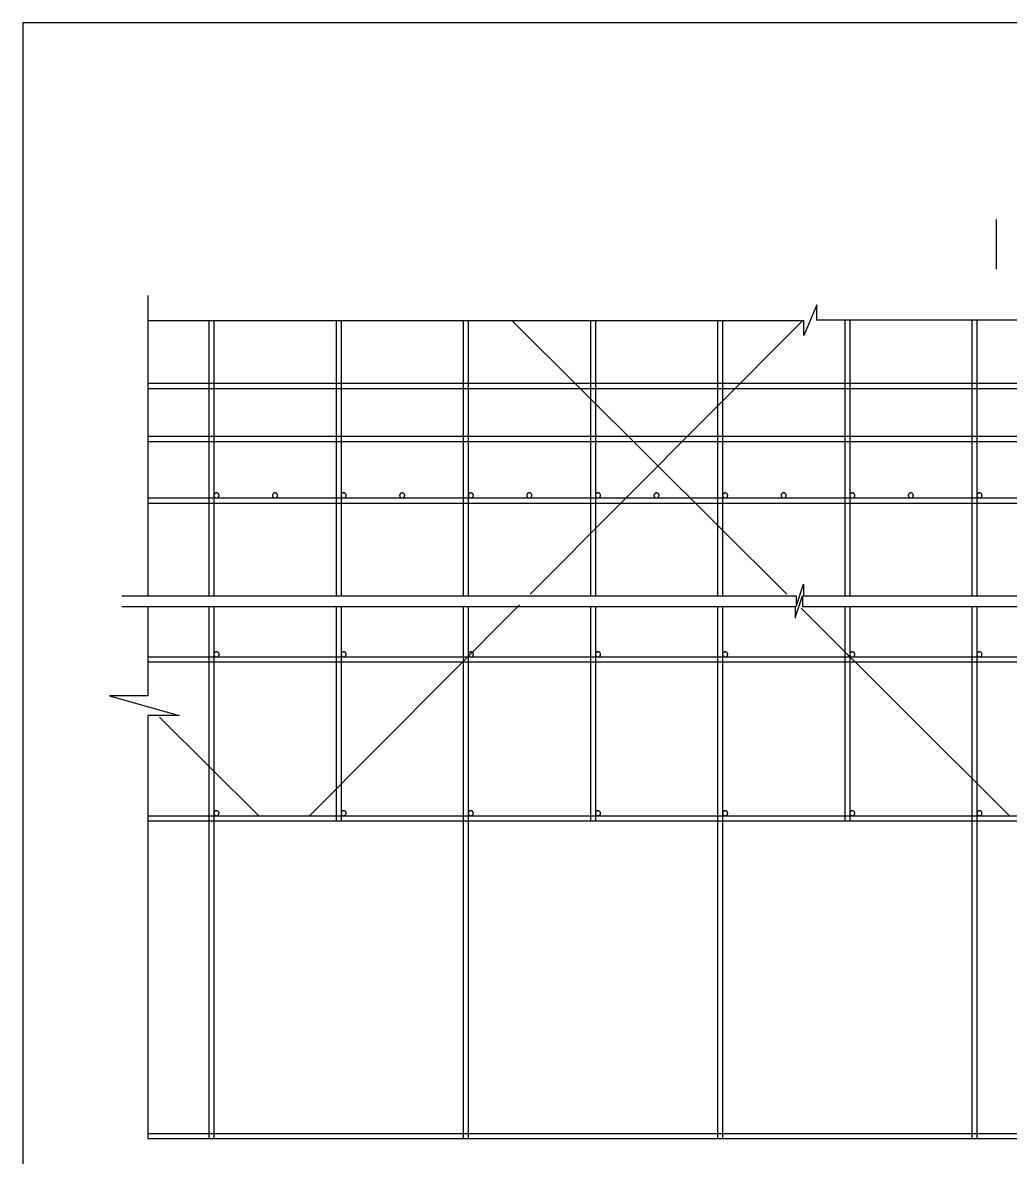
# Model space of a CAD drawing. Header units: metres. Extents: x 0 to 420, y 0 to 297.
# Drawn here: x 0 to 156.9, y 116.6 to 297 of the extents above; entities that cross this region are included whole.
import ezdxf

# ---------------------------------------------------------------- set-up
doc = ezdxf.new("R2010")
doc.units = ezdxf.units.M
doc.layers.add(' ', color=7, linetype='Continuous')

msp = doc.modelspace()

# ---------------------------------------------------------------- linework, layer by layer
at = {"layer": ' '}
for p, q in [((154.65, 265.67), (154.65, 257.79)), ((19.88, 253.61), (19.88, 205.87)), ((126.18, 252.14), (124.1, 247.25)), ((126.18, 249.64), (126.18, 252.14)), ((19.88, 249.64), (124.1, 249.64)), ((29.58, 249.64), (29.58, 205.87)), ((30.39, 249.64), (30.39, 205.87)), ((49.78, 249.64), (49.78, 205.87)), ((50.59, 249.64), (50.59, 205.87)), ((69.98, 249.64), (69.98, 205.87)), ((70.79, 249.64), (70.79, 205.87)), ((77.72, 249.64), (121.4, 206.16)), ((123.81, 249.53), (80.63, 206.16)), ((90.18, 249.64), (90.18, 205.87)), ((90.99, 249.64), (90.99, 205.87)), ((110.39, 249.64), (110.39, 205.87)), ((111.19, 249.64), (111.19, 205.87)), ((124.1, 247.25), (124.1, 249.64)), ((126.18, 249.76), (242.1, 249.76)), ((130.59, 249.76), (130.59, 205.87)), ((131.4, 249.76), (131.4, 205.87)), ((150.79, 249.76), (150.79, 205.87)), ((151.6, 249.76), (151.6, 205.87)), ((19.88, 239.66), (242.1, 239.66)), ((19.88, 238.85), (242.1, 238.85)), ((19.88, 231.24), (242.1, 231.24)), ((19.88, 230.43), (242.1, 230.43)), ((19.88, 221.43), (242.1, 221.43)), ((19.88, 220.62), (242.1, 220.62)), ((122.86, 204.19), (124.06, 207.75)), ((124.06, 207.75), (124.06, 205.87)), ((15.75, 205.87), (122.86, 205.87)), ((122.72, 202.37), (123.87, 205.87)), ((122.86, 205.87), (122.86, 204.19)), ((123.87, 205.87), (123.87, 204.19)), ((124.06, 205.87), (244.83, 205.87)), ((15.75, 204.19), (122.72, 204.19)), ((19.88, 204.19), (19.88, 190.01)), ((29.58, 204.19), (29.58, 119.61)), ((30.39, 204.19), (30.39, 119.61)), ((78.95, 204.47), (45.55, 170.92)), ((49.78, 204.19), (49.78, 170.11)), ((50.59, 204.19), (50.59, 170.11)), ((69.98, 204.19), (69.98, 119.61)), ((70.79, 204.19), (70.79, 119.61)), ((90.18, 204.19), (90.18, 170.11)), ((90.99, 204.19), (90.99, 170.11)), ((110.39, 204.19), (110.39, 119.61)), ((111.19, 204.19), (111.19, 119.61)), ((122.72, 204.19), (122.72, 202.37)), ((123.66, 203.9), (156.79, 170.92)), ((123.87, 204.19), (244.83, 204.19)), ((130.59, 204.19), (130.59, 170.11)), ((131.4, 204.19), (131.4, 170.11)), ((150.79, 204.19), (150.79, 119.61)), ((151.6, 204.19), (151.6, 119.61)), ((19.88, 196.17), (242.1, 196.17)), ((19.88, 195.37), (242.1, 195.37)), ((19.88, 190.01), (13.78, 190.01)), ((13.78, 190.01), (24.87, 186.87)), ((24.87, 186.87), (19.88, 186.87)), ((19.88, 186.87), (19.88, 119.61)), ((21.75, 186.59), (37.49, 170.92)), ((19.88, 170.92), (242.1, 170.92)), ((19.88, 170.11), (242.1, 170.11)), ((19.88, 120.42), (242.1, 120.42)), ((19.88, 119.61), (242.1, 119.61))]:
    msp.add_line(p, q, dxfattribs=at)
for points in [[(31.19, 221.83), (31.19, 221.87), (31.19, 221.91), (31.18, 221.95), (31.16, 221.98), (31.15, 222.02), (31.13, 222.05), (31.1, 222.09), (31.07, 222.12), (31.05, 222.14), (31.01, 222.17), (30.98, 222.19), (30.94, 222.2), (30.91, 222.22), (30.87, 222.23), (30.83, 222.23), (30.79, 222.23), (30.75, 222.23), (30.71, 222.23), (30.67, 222.22), (30.63, 222.2), (30.6, 222.19), (30.56, 222.17), (30.53, 222.14), (30.5, 222.12), (30.48, 222.09), (30.45, 222.05), (30.43, 222.02), (30.42, 221.98), (30.4, 221.95), (30.39, 221.91), (30.39, 221.87), (30.39, 221.83), (30.39, 221.79), (30.39, 221.75), (30.4, 221.71), (30.42, 221.68), (30.43, 221.64), (30.45, 221.61), (30.48, 221.57), (30.5, 221.54), (30.53, 221.52), (30.56, 221.49), (30.6, 221.47), (30.63, 221.46), (30.67, 221.44), (30.71, 221.43), (30.75, 221.43), (30.79, 221.43), (30.83, 221.43), (30.87, 221.43), (30.91, 221.44), (30.94, 221.46), (30.98, 221.47), (31.01, 221.49), (31.05, 221.52), (31.07, 221.54), (31.1, 221.57), (31.13, 221.61), (31.15, 221.64), (31.16, 221.68), (31.18, 221.71), (31.19, 221.75), (31.19, 221.79), (31.19, 221.83)], [(40.49, 221.83), (40.48, 221.87), (40.48, 221.91), (40.47, 221.95), (40.46, 221.98), (40.44, 222.02), (40.42, 222.05), (40.39, 222.09), (40.37, 222.12), (40.34, 222.14), (40.31, 222.17), (40.27, 222.19), (40.24, 222.2), (40.2, 222.22), (40.16, 222.23), (40.12, 222.23), (40.08, 222.23), (40.04, 222.23), (40, 222.23), (39.96, 222.22), (39.93, 222.2), (39.89, 222.19), (39.86, 222.17), (39.83, 222.14), (39.8, 222.12), (39.77, 222.09), (39.75, 222.05), (39.73, 222.02), (39.71, 221.98), (39.7, 221.95), (39.69, 221.91), (39.68, 221.87), (39.68, 221.83), (39.68, 221.79), (39.69, 221.75), (39.7, 221.71), (39.71, 221.68), (39.73, 221.64), (39.75, 221.61), (39.77, 221.57), (39.8, 221.54), (39.83, 221.52), (39.86, 221.49), (39.89, 221.47), (39.93, 221.46), (39.96, 221.44), (40, 221.43), (40.04, 221.43), (40.08, 221.43), (40.12, 221.43), (40.16, 221.43), (40.2, 221.44), (40.24, 221.46), (40.27, 221.47), (40.31, 221.49), (40.34, 221.52), (40.37, 221.54), (40.39, 221.57), (40.42, 221.61), (40.44, 221.64), (40.46, 221.68), (40.47, 221.71), (40.48, 221.75), (40.48, 221.79), (40.49, 221.83)], [(51.4, 221.83), (51.39, 221.87), (51.39, 221.91), (51.38, 221.95), (51.36, 221.98), (51.35, 222.02), (51.33, 222.05), (51.3, 222.09), (51.28, 222.12), (51.25, 222.14), (51.22, 222.17), (51.18, 222.19), (51.15, 222.2), (51.11, 222.22), (51.07, 222.23), (51.03, 222.23), (50.99, 222.23), (50.95, 222.23), (50.91, 222.23), (50.87, 222.22), (50.84, 222.2), (50.8, 222.19), (50.77, 222.17), (50.73, 222.14), (50.71, 222.12), (50.68, 222.09), (50.66, 222.05), (50.63, 222.02), (50.62, 221.98), (50.6, 221.95), (50.59, 221.91), (50.59, 221.87), (50.59, 221.83), (50.59, 221.79), (50.59, 221.75), (50.6, 221.71), (50.62, 221.68), (50.63, 221.64), (50.66, 221.61), (50.68, 221.57), (50.71, 221.54), (50.73, 221.52), (50.77, 221.49), (50.8, 221.47), (50.84, 221.46), (50.87, 221.44), (50.91, 221.43), (50.95, 221.43), (50.99, 221.43), (51.03, 221.43), (51.07, 221.43), (51.11, 221.44), (51.15, 221.46), (51.18, 221.47), (51.22, 221.49), (51.25, 221.52), (51.28, 221.54), (51.3, 221.57), (51.33, 221.61), (51.35, 221.64), (51.36, 221.68), (51.38, 221.71), (51.39, 221.75), (51.39, 221.79), (51.4, 221.83)], [(60.69, 221.83), (60.69, 221.87), (60.68, 221.91), (60.67, 221.95), (60.66, 221.98), (60.64, 222.02), (60.62, 222.05), (60.6, 222.09), (60.57, 222.12), (60.54, 222.14), (60.51, 222.17), (60.47, 222.19), (60.44, 222.2), (60.4, 222.22), (60.36, 222.23), (60.32, 222.23), (60.28, 222.23), (60.24, 222.23), (60.21, 222.23), (60.17, 222.22), (60.13, 222.2), (60.09, 222.19), (60.06, 222.17), (60.03, 222.14), (60, 222.12), (59.97, 222.09), (59.95, 222.05), (59.93, 222.02), (59.91, 221.98), (59.9, 221.95), (59.89, 221.91), (59.88, 221.87), (59.88, 221.83), (59.88, 221.79), (59.89, 221.75), (59.9, 221.71), (59.91, 221.68), (59.93, 221.64), (59.95, 221.61), (59.97, 221.57), (60, 221.54), (60.03, 221.52), (60.06, 221.49), (60.09, 221.47), (60.13, 221.46), (60.17, 221.44), (60.21, 221.43), (60.24, 221.43), (60.28, 221.43), (60.32, 221.43), (60.36, 221.43), (60.4, 221.44), (60.44, 221.46), (60.47, 221.47), (60.51, 221.49), (60.54, 221.52), (60.57, 221.54), (60.6, 221.57), (60.62, 221.61), (60.64, 221.64), (60.66, 221.68), (60.67, 221.71), (60.68, 221.75), (60.69, 221.79), (60.69, 221.83)], [(71.6, 221.83), (71.6, 221.87), (71.59, 221.91), (71.58, 221.95), (71.57, 221.98), (71.55, 222.02), (71.53, 222.05), (71.51, 222.09), (71.48, 222.12), (71.45, 222.14), (71.42, 222.17), (71.38, 222.19), (71.35, 222.2), (71.31, 222.22), (71.27, 222.23), (71.23, 222.23), (71.19, 222.23), (71.15, 222.23), (71.11, 222.23), (71.08, 222.22), (71.04, 222.2), (71, 222.19), (70.97, 222.17), (70.94, 222.14), (70.91, 222.12), (70.88, 222.09), (70.86, 222.05), (70.84, 222.02), (70.82, 221.98), (70.81, 221.95), (70.8, 221.91), (70.79, 221.87), (70.79, 221.83), (70.79, 221.79), (70.8, 221.75), (70.81, 221.71), (70.82, 221.68), (70.84, 221.64), (70.86, 221.61), (70.88, 221.57), (70.91, 221.54), (70.94, 221.52), (70.97, 221.49), (71, 221.47), (71.04, 221.46), (71.08, 221.44), (71.11, 221.43), (71.15, 221.43), (71.19, 221.43), (71.23, 221.43), (71.27, 221.43), (71.31, 221.44), (71.35, 221.46), (71.38, 221.47), (71.42, 221.49), (71.45, 221.52), (71.48, 221.54), (71.51, 221.57), (71.53, 221.61), (71.55, 221.64), (71.57, 221.68), (71.58, 221.71), (71.59, 221.75), (71.6, 221.79), (71.6, 221.83)], [(80.89, 221.83), (80.89, 221.87), (80.88, 221.91), (80.87, 221.95), (80.86, 221.98), (80.84, 222.02), (80.82, 222.05), (80.8, 222.09), (80.77, 222.12), (80.74, 222.14), (80.71, 222.17), (80.68, 222.19), (80.64, 222.2), (80.6, 222.22), (80.56, 222.23), (80.53, 222.23), (80.49, 222.23), (80.45, 222.23), (80.41, 222.23), (80.37, 222.22), (80.33, 222.2), (80.3, 222.19), (80.26, 222.17), (80.23, 222.14), (80.2, 222.12), (80.17, 222.09), (80.15, 222.05), (80.13, 222.02), (80.11, 221.98), (80.1, 221.95), (80.09, 221.91), (80.08, 221.87), (80.08, 221.83), (80.08, 221.79), (80.09, 221.75), (80.1, 221.71), (80.11, 221.68), (80.13, 221.64), (80.15, 221.61), (80.17, 221.57), (80.2, 221.54), (80.23, 221.52), (80.26, 221.49), (80.3, 221.47), (80.33, 221.46), (80.37, 221.44), (80.41, 221.43), (80.45, 221.43), (80.49, 221.43), (80.53, 221.43), (80.56, 221.43), (80.6, 221.44), (80.64, 221.46), (80.68, 221.47), (80.71, 221.49), (80.74, 221.52), (80.77, 221.54), (80.8, 221.57), (80.82, 221.61), (80.84, 221.64), (80.86, 221.68), (80.87, 221.71), (80.88, 221.75), (80.89, 221.79), (80.89, 221.83)], [(91.8, 221.83), (91.8, 221.87), (91.79, 221.91), (91.78, 221.95), (91.77, 221.98), (91.75, 222.02), (91.73, 222.05), (91.71, 222.09), (91.68, 222.12), (91.65, 222.14), (91.62, 222.17), (91.59, 222.19), (91.55, 222.2), (91.51, 222.22), (91.47, 222.23), (91.43, 222.23), (91.4, 222.23), (91.36, 222.23), (91.32, 222.23), (91.28, 222.22), (91.24, 222.2), (91.2, 222.19), (91.17, 222.17), (91.14, 222.14), (91.11, 222.12), (91.08, 222.09), (91.06, 222.05), (91.04, 222.02), (91.02, 221.98), (91.01, 221.95), (91, 221.91), (90.99, 221.87), (90.99, 221.83), (90.99, 221.79), (91, 221.75), (91.01, 221.71), (91.02, 221.68), (91.04, 221.64), (91.06, 221.61), (91.08, 221.57), (91.11, 221.54), (91.14, 221.52), (91.17, 221.49), (91.2, 221.47), (91.24, 221.46), (91.28, 221.44), (91.32, 221.43), (91.36, 221.43), (91.4, 221.43), (91.43, 221.43), (91.47, 221.43), (91.51, 221.44), (91.55, 221.46), (91.59, 221.47), (91.62, 221.49), (91.65, 221.52), (91.68, 221.54), (91.71, 221.57), (91.73, 221.61), (91.75, 221.64), (91.77, 221.68), (91.78, 221.71), (91.79, 221.75), (91.8, 221.79), (91.8, 221.83)], [(101.09, 221.83), (101.09, 221.87), (101.08, 221.91), (101.07, 221.95), (101.06, 221.98), (101.04, 222.02), (101.02, 222.05), (101, 222.09), (100.97, 222.12), (100.94, 222.14), (100.91, 222.17), (100.88, 222.19), (100.84, 222.2), (100.81, 222.22), (100.77, 222.23), (100.73, 222.23), (100.69, 222.23), (100.65, 222.23), (100.61, 222.23), (100.57, 222.22), (100.53, 222.2), (100.5, 222.19), (100.46, 222.17), (100.43, 222.14), (100.4, 222.12), (100.38, 222.09), (100.35, 222.05), (100.33, 222.02), (100.31, 221.98), (100.3, 221.95), (100.29, 221.91), (100.29, 221.87), (100.28, 221.83), (100.29, 221.79), (100.29, 221.75), (100.3, 221.71), (100.31, 221.68), (100.33, 221.64), (100.35, 221.61), (100.38, 221.57), (100.4, 221.54), (100.43, 221.52), (100.46, 221.49), (100.5, 221.47), (100.53, 221.46), (100.57, 221.44), (100.61, 221.43), (100.65, 221.43), (100.69, 221.43), (100.73, 221.43), (100.77, 221.43), (100.81, 221.44), (100.84, 221.46), (100.88, 221.47), (100.91, 221.49), (100.94, 221.52), (100.97, 221.54), (101, 221.57), (101.02, 221.61), (101.04, 221.64), (101.06, 221.68), (101.07, 221.71), (101.08, 221.75), (101.09, 221.79), (101.09, 221.83)], [(112, 221.83), (112, 221.87), (111.99, 221.91), (111.98, 221.95), (111.97, 221.98), (111.95, 222.02), (111.93, 222.05), (111.91, 222.09), (111.88, 222.12), (111.85, 222.14), (111.82, 222.17), (111.79, 222.19), (111.75, 222.2), (111.71, 222.22), (111.68, 222.23), (111.64, 222.23), (111.6, 222.23), (111.56, 222.23), (111.52, 222.23), (111.48, 222.22), (111.44, 222.2), (111.41, 222.19), (111.37, 222.17), (111.34, 222.14), (111.31, 222.12), (111.28, 222.09), (111.26, 222.05), (111.24, 222.02), (111.22, 221.98), (111.21, 221.95), (111.2, 221.91), (111.2, 221.87), (111.19, 221.83), (111.2, 221.79), (111.2, 221.75), (111.21, 221.71), (111.22, 221.68), (111.24, 221.64), (111.26, 221.61), (111.28, 221.57), (111.31, 221.54), (111.34, 221.52), (111.37, 221.49), (111.41, 221.47), (111.44, 221.46), (111.48, 221.44), (111.52, 221.43), (111.56, 221.43), (111.6, 221.43), (111.64, 221.43), (111.68, 221.43), (111.71, 221.44), (111.75, 221.46), (111.79, 221.47), (111.82, 221.49), (111.85, 221.52), (111.88, 221.54), (111.91, 221.57), (111.93, 221.61), (111.95, 221.64), (111.97, 221.68), (111.98, 221.71), (111.99, 221.75), (112, 221.79), (112, 221.83)], [(121.29, 221.83), (121.29, 221.87), (121.29, 221.91), (121.28, 221.95), (121.26, 221.98), (121.25, 222.02), (121.23, 222.05), (121.2, 222.09), (121.18, 222.12), (121.15, 222.14), (121.11, 222.17), (121.08, 222.19), (121.04, 222.2), (121.01, 222.22), (120.97, 222.23), (120.93, 222.23), (120.89, 222.23), (120.85, 222.23), (120.81, 222.23), (120.77, 222.22), (120.74, 222.2), (120.7, 222.19), (120.67, 222.17), (120.63, 222.14), (120.6, 222.12), (120.58, 222.09), (120.55, 222.05), (120.53, 222.02), (120.52, 221.98), (120.5, 221.95), (120.49, 221.91), (120.49, 221.87), (120.49, 221.83), (120.49, 221.79), (120.49, 221.75), (120.5, 221.71), (120.52, 221.68), (120.53, 221.64), (120.55, 221.61), (120.58, 221.57), (120.6, 221.54), (120.63, 221.52), (120.67, 221.49), (120.7, 221.47), (120.74, 221.46), (120.77, 221.44), (120.81, 221.43), (120.85, 221.43), (120.89, 221.43), (120.93, 221.43), (120.97, 221.43), (121.01, 221.44), (121.04, 221.46), (121.08, 221.47), (121.11, 221.49), (121.15, 221.52), (121.18, 221.54), (121.2, 221.57), (121.23, 221.61), (121.25, 221.64), (121.26, 221.68), (121.28, 221.71), (121.29, 221.75), (121.29, 221.79), (121.29, 221.83)], [(132.2, 221.83), (132.2, 221.87), (132.2, 221.91), (132.19, 221.95), (132.17, 221.98), (132.16, 222.02), (132.14, 222.05), (132.11, 222.09), (132.08, 222.12), (132.06, 222.14), (132.02, 222.17), (131.99, 222.19), (131.95, 222.2), (131.92, 222.22), (131.88, 222.23), (131.84, 222.23), (131.8, 222.23), (131.76, 222.23), (131.72, 222.23), (131.68, 222.22), (131.64, 222.2), (131.61, 222.19), (131.57, 222.17), (131.54, 222.14), (131.51, 222.12), (131.49, 222.09), (131.46, 222.05), (131.44, 222.02), (131.43, 221.98), (131.41, 221.95), (131.4, 221.91), (131.4, 221.87), (131.4, 221.83), (131.4, 221.79), (131.4, 221.75), (131.41, 221.71), (131.43, 221.68), (131.44, 221.64), (131.46, 221.61), (131.49, 221.57), (131.51, 221.54), (131.54, 221.52), (131.57, 221.49), (131.61, 221.47), (131.64, 221.46), (131.68, 221.44), (131.72, 221.43), (131.76, 221.43), (131.8, 221.43), (131.84, 221.43), (131.88, 221.43), (131.92, 221.44), (131.95, 221.46), (131.99, 221.47), (132.02, 221.49), (132.06, 221.52), (132.08, 221.54), (132.11, 221.57), (132.14, 221.61), (132.16, 221.64), (132.17, 221.68), (132.19, 221.71), (132.2, 221.75), (132.2, 221.79), (132.2, 221.83)], [(141.5, 221.83), (141.49, 221.87), (141.49, 221.91), (141.48, 221.95), (141.47, 221.98), (141.45, 222.02), (141.43, 222.05), (141.4, 222.09), (141.38, 222.12), (141.35, 222.14), (141.32, 222.17), (141.28, 222.19), (141.25, 222.2), (141.21, 222.22), (141.17, 222.23), (141.13, 222.23), (141.09, 222.23), (141.05, 222.23), (141.01, 222.23), (140.97, 222.22), (140.94, 222.2), (140.9, 222.19), (140.87, 222.17), (140.84, 222.14), (140.81, 222.12), (140.78, 222.09), (140.76, 222.05), (140.74, 222.02), (140.72, 221.98), (140.71, 221.95), (140.7, 221.91), (140.69, 221.87), (140.69, 221.83), (140.69, 221.79), (140.7, 221.75), (140.71, 221.71), (140.72, 221.68), (140.74, 221.64), (140.76, 221.61), (140.78, 221.57), (140.81, 221.54), (140.84, 221.52), (140.87, 221.49), (140.9, 221.47), (140.94, 221.46), (140.97, 221.44), (141.01, 221.43), (141.05, 221.43), (141.09, 221.43), (141.13, 221.43), (141.17, 221.43), (141.21, 221.44), (141.25, 221.46), (141.28, 221.47), (141.32, 221.49), (141.35, 221.52), (141.38, 221.54), (141.4, 221.57), (141.43, 221.61), (141.45, 221.64), (141.47, 221.68), (141.48, 221.71), (141.49, 221.75), (141.49, 221.79), (141.5, 221.83)], [(152.41, 221.83), (152.4, 221.87), (152.4, 221.91), (152.39, 221.95), (152.37, 221.98), (152.36, 222.02), (152.34, 222.05), (152.31, 222.09), (152.29, 222.12), (152.26, 222.14), (152.23, 222.17), (152.19, 222.19), (152.16, 222.2), (152.12, 222.22), (152.08, 222.23), (152.04, 222.23), (152, 222.23), (151.96, 222.23), (151.92, 222.23), (151.88, 222.22), (151.85, 222.2), (151.81, 222.19), (151.78, 222.17), (151.74, 222.14), (151.72, 222.12), (151.69, 222.09), (151.67, 222.05), (151.64, 222.02), (151.63, 221.98), (151.61, 221.95), (151.6, 221.91), (151.6, 221.87), (151.6, 221.83), (151.6, 221.79), (151.6, 221.75), (151.61, 221.71), (151.63, 221.68), (151.64, 221.64), (151.67, 221.61), (151.69, 221.57), (151.72, 221.54), (151.74, 221.52), (151.78, 221.49), (151.81, 221.47), (151.85, 221.46), (151.88, 221.44), (151.92, 221.43), (151.96, 221.43), (152, 221.43), (152.04, 221.43), (152.08, 221.43), (152.12, 221.44), (152.16, 221.46), (152.19, 221.47), (152.23, 221.49), (152.26, 221.52), (152.29, 221.54), (152.31, 221.57), (152.34, 221.61), (152.36, 221.64), (152.37, 221.68), (152.39, 221.71), (152.4, 221.75), (152.4, 221.79), (152.41, 221.83)], [(31.19, 196.58), (31.19, 196.62), (31.19, 196.66), (31.18, 196.69), (31.16, 196.73), (31.15, 196.77), (31.13, 196.8), (31.1, 196.83), (31.07, 196.86), (31.05, 196.89), (31.01, 196.91), (30.98, 196.93), (30.94, 196.95), (30.91, 196.96), (30.87, 196.97), (30.83, 196.98), (30.79, 196.98), (30.75, 196.98), (30.71, 196.97), (30.67, 196.96), (30.63, 196.95), (30.6, 196.93), (30.56, 196.91), (30.53, 196.89), (30.5, 196.86), (30.48, 196.83), (30.45, 196.8), (30.43, 196.77), (30.42, 196.73), (30.4, 196.69), (30.39, 196.66), (30.39, 196.62), (30.39, 196.58), (30.39, 196.54), (30.39, 196.5), (30.4, 196.46), (30.42, 196.42), (30.43, 196.39), (30.45, 196.35), (30.48, 196.32), (30.5, 196.29), (30.53, 196.26), (30.56, 196.24), (30.6, 196.22), (30.63, 196.2), (30.67, 196.19), (30.71, 196.18), (30.75, 196.18), (30.79, 196.17), (30.83, 196.18), (30.87, 196.18), (30.91, 196.19), (30.94, 196.2), (30.98, 196.22), (31.01, 196.24), (31.05, 196.26), (31.07, 196.29), (31.1, 196.32), (31.13, 196.35), (31.15, 196.39), (31.16, 196.42), (31.18, 196.46), (31.19, 196.5), (31.19, 196.54), (31.19, 196.58)], [(51.4, 196.58), (51.39, 196.62), (51.39, 196.66), (51.38, 196.69), (51.36, 196.73), (51.35, 196.77), (51.33, 196.8), (51.3, 196.83), (51.28, 196.86), (51.25, 196.89), (51.22, 196.91), (51.18, 196.93), (51.15, 196.95), (51.11, 196.96), (51.07, 196.97), (51.03, 196.98), (50.99, 196.98), (50.95, 196.98), (50.91, 196.97), (50.87, 196.96), (50.84, 196.95), (50.8, 196.93), (50.77, 196.91), (50.73, 196.89), (50.71, 196.86), (50.68, 196.83), (50.66, 196.8), (50.63, 196.77), (50.62, 196.73), (50.6, 196.69), (50.59, 196.66), (50.59, 196.62), (50.59, 196.58), (50.59, 196.54), (50.59, 196.5), (50.6, 196.46), (50.62, 196.42), (50.63, 196.39), (50.66, 196.35), (50.68, 196.32), (50.71, 196.29), (50.73, 196.26), (50.77, 196.24), (50.8, 196.22), (50.84, 196.2), (50.87, 196.19), (50.91, 196.18), (50.95, 196.18), (50.99, 196.17), (51.03, 196.18), (51.07, 196.18), (51.11, 196.19), (51.15, 196.2), (51.18, 196.22), (51.22, 196.24), (51.25, 196.26), (51.28, 196.29), (51.3, 196.32), (51.33, 196.35), (51.35, 196.39), (51.36, 196.42), (51.38, 196.46), (51.39, 196.5), (51.39, 196.54), (51.4, 196.58)], [(71.6, 196.58), (71.6, 196.62), (71.59, 196.66), (71.58, 196.69), (71.57, 196.73), (71.55, 196.77), (71.53, 196.8), (71.51, 196.83), (71.48, 196.86), (71.45, 196.89), (71.42, 196.91), (71.38, 196.93), (71.35, 196.95), (71.31, 196.96), (71.27, 196.97), (71.23, 196.98), (71.19, 196.98), (71.15, 196.98), (71.11, 196.97), (71.08, 196.96), (71.04, 196.95), (71, 196.93), (70.97, 196.91), (70.94, 196.89), (70.91, 196.86), (70.88, 196.83), (70.86, 196.8), (70.84, 196.77), (70.82, 196.73), (70.81, 196.69), (70.8, 196.66), (70.79, 196.62), (70.79, 196.58), (70.79, 196.54), (70.8, 196.5), (70.81, 196.46), (70.82, 196.42), (70.84, 196.39), (70.86, 196.35), (70.88, 196.32), (70.91, 196.29), (70.94, 196.26), (70.97, 196.24), (71, 196.22), (71.04, 196.2), (71.08, 196.19), (71.11, 196.18), (71.15, 196.18), (71.19, 196.17), (71.23, 196.18), (71.27, 196.18), (71.31, 196.19), (71.35, 196.2), (71.38, 196.22), (71.42, 196.24), (71.45, 196.26), (71.48, 196.29), (71.51, 196.32), (71.53, 196.35), (71.55, 196.39), (71.57, 196.42), (71.58, 196.46), (71.59, 196.5), (71.6, 196.54), (71.6, 196.58)], [(91.8, 196.58), (91.8, 196.62), (91.79, 196.66), (91.78, 196.69), (91.77, 196.73), (91.75, 196.77), (91.73, 196.8), (91.71, 196.83), (91.68, 196.86), (91.65, 196.89), (91.62, 196.91), (91.59, 196.93), (91.55, 196.95), (91.51, 196.96), (91.47, 196.97), (91.43, 196.98), (91.4, 196.98), (91.36, 196.98), (91.32, 196.97), (91.28, 196.96), (91.24, 196.95), (91.2, 196.93), (91.17, 196.91), (91.14, 196.89), (91.11, 196.86), (91.08, 196.83), (91.06, 196.8), (91.04, 196.77), (91.02, 196.73), (91.01, 196.69), (91, 196.66), (90.99, 196.62), (90.99, 196.58), (90.99, 196.54), (91, 196.5), (91.01, 196.46), (91.02, 196.42), (91.04, 196.39), (91.06, 196.35), (91.08, 196.32), (91.11, 196.29), (91.14, 196.26), (91.17, 196.24), (91.2, 196.22), (91.24, 196.2), (91.28, 196.19), (91.32, 196.18), (91.36, 196.18), (91.4, 196.17), (91.43, 196.18), (91.47, 196.18), (91.51, 196.19), (91.55, 196.2), (91.59, 196.22), (91.62, 196.24), (91.65, 196.26), (91.68, 196.29), (91.71, 196.32), (91.73, 196.35), (91.75, 196.39), (91.77, 196.42), (91.78, 196.46), (91.79, 196.5), (91.8, 196.54), (91.8, 196.58)], [(112, 196.58), (112, 196.62), (111.99, 196.66), (111.98, 196.69), (111.97, 196.73), (111.95, 196.77), (111.93, 196.8), (111.91, 196.83), (111.88, 196.86), (111.85, 196.89), (111.82, 196.91), (111.79, 196.93), (111.75, 196.95), (111.71, 196.96), (111.68, 196.97), (111.64, 196.98), (111.6, 196.98), (111.56, 196.98), (111.52, 196.97), (111.48, 196.96), (111.44, 196.95), (111.41, 196.93), (111.37, 196.91), (111.34, 196.89), (111.31, 196.86), (111.28, 196.83), (111.26, 196.8), (111.24, 196.77), (111.22, 196.73), (111.21, 196.69), (111.2, 196.66), (111.2, 196.62), (111.19, 196.58), (111.2, 196.54), (111.2, 196.5), (111.21, 196.46), (111.22, 196.42), (111.24, 196.39), (111.26, 196.35), (111.28, 196.32), (111.31, 196.29), (111.34, 196.26), (111.37, 196.24), (111.41, 196.22), (111.44, 196.2), (111.48, 196.19), (111.52, 196.18), (111.56, 196.18), (111.6, 196.17), (111.64, 196.18), (111.68, 196.18), (111.71, 196.19), (111.75, 196.2), (111.79, 196.22), (111.82, 196.24), (111.85, 196.26), (111.88, 196.29), (111.91, 196.32), (111.93, 196.35), (111.95, 196.39), (111.97, 196.42), (111.98, 196.46), (111.99, 196.5), (112, 196.54), (112, 196.58)], [(132.2, 196.58), (132.2, 196.62), (132.2, 196.66), (132.19, 196.69), (132.17, 196.73), (132.16, 196.77), (132.14, 196.8), (132.11, 196.83), (132.08, 196.86), (132.06, 196.89), (132.02, 196.91), (131.99, 196.93), (131.95, 196.95), (131.92, 196.96), (131.88, 196.97), (131.84, 196.98), (131.8, 196.98), (131.76, 196.98), (131.72, 196.97), (131.68, 196.96), (131.64, 196.95), (131.61, 196.93), (131.57, 196.91), (131.54, 196.89), (131.51, 196.86), (131.49, 196.83), (131.46, 196.8), (131.44, 196.77), (131.43, 196.73), (131.41, 196.69), (131.4, 196.66), (131.4, 196.62), (131.4, 196.58), (131.4, 196.54), (131.4, 196.5), (131.41, 196.46), (131.43, 196.42), (131.44, 196.39), (131.46, 196.35), (131.49, 196.32), (131.51, 196.29), (131.54, 196.26), (131.57, 196.24), (131.61, 196.22), (131.64, 196.2), (131.68, 196.19), (131.72, 196.18), (131.76, 196.18), (131.8, 196.17), (131.84, 196.18), (131.88, 196.18), (131.92, 196.19), (131.95, 196.2), (131.99, 196.22), (132.02, 196.24), (132.06, 196.26), (132.08, 196.29), (132.11, 196.32), (132.14, 196.35), (132.16, 196.39), (132.17, 196.42), (132.19, 196.46), (132.2, 196.5), (132.2, 196.54), (132.2, 196.58)], [(152.41, 196.58), (152.4, 196.62), (152.4, 196.66), (152.39, 196.69), (152.37, 196.73), (152.36, 196.77), (152.34, 196.8), (152.31, 196.83), (152.29, 196.86), (152.26, 196.89), (152.23, 196.91), (152.19, 196.93), (152.16, 196.95), (152.12, 196.96), (152.08, 196.97), (152.04, 196.98), (152, 196.98), (151.96, 196.98), (151.92, 196.97), (151.88, 196.96), (151.85, 196.95), (151.81, 196.93), (151.78, 196.91), (151.74, 196.89), (151.72, 196.86), (151.69, 196.83), (151.67, 196.8), (151.64, 196.77), (151.63, 196.73), (151.61, 196.69), (151.6, 196.66), (151.6, 196.62), (151.6, 196.58), (151.6, 196.54), (151.6, 196.5), (151.61, 196.46), (151.63, 196.42), (151.64, 196.39), (151.67, 196.35), (151.69, 196.32), (151.72, 196.29), (151.74, 196.26), (151.78, 196.24), (151.81, 196.22), (151.85, 196.2), (151.88, 196.19), (151.92, 196.18), (151.96, 196.18), (152, 196.17), (152.04, 196.18), (152.08, 196.18), (152.12, 196.19), (152.16, 196.2), (152.19, 196.22), (152.23, 196.24), (152.26, 196.26), (152.29, 196.29), (152.31, 196.32), (152.34, 196.35), (152.36, 196.39), (152.37, 196.42), (152.39, 196.46), (152.4, 196.5), (152.4, 196.54), (152.41, 196.58)], [(31.19, 171.32), (31.19, 171.36), (31.19, 171.4), (31.18, 171.44), (31.16, 171.48), (31.15, 171.52), (31.13, 171.55), (31.1, 171.58), (31.07, 171.61), (31.05, 171.64), (31.01, 171.66), (30.98, 171.68), (30.94, 171.7), (30.91, 171.71), (30.87, 171.72), (30.83, 171.73), (30.79, 171.73), (30.75, 171.73), (30.71, 171.72), (30.67, 171.71), (30.63, 171.7), (30.6, 171.68), (30.56, 171.66), (30.53, 171.64), (30.5, 171.61), (30.48, 171.58), (30.45, 171.55), (30.43, 171.52), (30.42, 171.48), (30.4, 171.44), (30.39, 171.4), (30.39, 171.36), (30.39, 171.32), (30.39, 171.29), (30.39, 171.25), (30.4, 171.21), (30.42, 171.17), (30.43, 171.13), (30.45, 171.1), (30.48, 171.07), (30.5, 171.04), (30.53, 171.01), (30.56, 170.99), (30.6, 170.97), (30.63, 170.95), (30.67, 170.94), (30.71, 170.93), (30.75, 170.92), (30.79, 170.92), (30.83, 170.92), (30.87, 170.93), (30.91, 170.94), (30.94, 170.95), (30.98, 170.97), (31.01, 170.99), (31.05, 171.01), (31.07, 171.04), (31.1, 171.07), (31.13, 171.1), (31.15, 171.13), (31.16, 171.17), (31.18, 171.21), (31.19, 171.25), (31.19, 171.29), (31.19, 171.32)], [(51.4, 171.32), (51.39, 171.36), (51.39, 171.4), (51.38, 171.44), (51.36, 171.48), (51.35, 171.52), (51.33, 171.55), (51.3, 171.58), (51.28, 171.61), (51.25, 171.64), (51.22, 171.66), (51.18, 171.68), (51.15, 171.7), (51.11, 171.71), (51.07, 171.72), (51.03, 171.73), (50.99, 171.73), (50.95, 171.73), (50.91, 171.72), (50.87, 171.71), (50.84, 171.7), (50.8, 171.68), (50.77, 171.66), (50.73, 171.64), (50.71, 171.61), (50.68, 171.58), (50.66, 171.55), (50.63, 171.52), (50.62, 171.48), (50.6, 171.44), (50.59, 171.4), (50.59, 171.36), (50.59, 171.32), (50.59, 171.29), (50.59, 171.25), (50.6, 171.21), (50.62, 171.17), (50.63, 171.13), (50.66, 171.1), (50.68, 171.07), (50.71, 171.04), (50.73, 171.01), (50.77, 170.99), (50.8, 170.97), (50.84, 170.95), (50.87, 170.94), (50.91, 170.93), (50.95, 170.92), (50.99, 170.92), (51.03, 170.92), (51.07, 170.93), (51.11, 170.94), (51.15, 170.95), (51.18, 170.97), (51.22, 170.99), (51.25, 171.01), (51.28, 171.04), (51.3, 171.07), (51.33, 171.1), (51.35, 171.13), (51.36, 171.17), (51.38, 171.21), (51.39, 171.25), (51.39, 171.29), (51.4, 171.32)], [(71.6, 171.32), (71.6, 171.36), (71.59, 171.4), (71.58, 171.44), (71.57, 171.48), (71.55, 171.52), (71.53, 171.55), (71.51, 171.58), (71.48, 171.61), (71.45, 171.64), (71.42, 171.66), (71.38, 171.68), (71.35, 171.7), (71.31, 171.71), (71.27, 171.72), (71.23, 171.73), (71.19, 171.73), (71.15, 171.73), (71.11, 171.72), (71.08, 171.71), (71.04, 171.7), (71, 171.68), (70.97, 171.66), (70.94, 171.64), (70.91, 171.61), (70.88, 171.58), (70.86, 171.55), (70.84, 171.52), (70.82, 171.48), (70.81, 171.44), (70.8, 171.4), (70.79, 171.36), (70.79, 171.32), (70.79, 171.29), (70.8, 171.25), (70.81, 171.21), (70.82, 171.17), (70.84, 171.13), (70.86, 171.1), (70.88, 171.07), (70.91, 171.04), (70.94, 171.01), (70.97, 170.99), (71, 170.97), (71.04, 170.95), (71.08, 170.94), (71.11, 170.93), (71.15, 170.92), (71.19, 170.92), (71.23, 170.92), (71.27, 170.93), (71.31, 170.94), (71.35, 170.95), (71.38, 170.97), (71.42, 170.99), (71.45, 171.01), (71.48, 171.04), (71.51, 171.07), (71.53, 171.1), (71.55, 171.13), (71.57, 171.17), (71.58, 171.21), (71.59, 171.25), (71.6, 171.29), (71.6, 171.32)], [(91.8, 171.32), (91.8, 171.36), (91.79, 171.4), (91.78, 171.44), (91.77, 171.48), (91.75, 171.52), (91.73, 171.55), (91.71, 171.58), (91.68, 171.61), (91.65, 171.64), (91.62, 171.66), (91.59, 171.68), (91.55, 171.7), (91.51, 171.71), (91.47, 171.72), (91.43, 171.73), (91.4, 171.73), (91.36, 171.73), (91.32, 171.72), (91.28, 171.71), (91.24, 171.7), (91.2, 171.68), (91.17, 171.66), (91.14, 171.64), (91.11, 171.61), (91.08, 171.58), (91.06, 171.55), (91.04, 171.52), (91.02, 171.48), (91.01, 171.44), (91, 171.4), (90.99, 171.36), (90.99, 171.32), (90.99, 171.29), (91, 171.25), (91.01, 171.21), (91.02, 171.17), (91.04, 171.13), (91.06, 171.1), (91.08, 171.07), (91.11, 171.04), (91.14, 171.01), (91.17, 170.99), (91.2, 170.97), (91.24, 170.95), (91.28, 170.94), (91.32, 170.93), (91.36, 170.92), (91.4, 170.92), (91.43, 170.92), (91.47, 170.93), (91.51, 170.94), (91.55, 170.95), (91.59, 170.97), (91.62, 170.99), (91.65, 171.01), (91.68, 171.04), (91.71, 171.07), (91.73, 171.1), (91.75, 171.13), (91.77, 171.17), (91.78, 171.21), (91.79, 171.25), (91.8, 171.29), (91.8, 171.32)], [(112, 171.32), (112, 171.36), (111.99, 171.4), (111.98, 171.44), (111.97, 171.48), (111.95, 171.52), (111.93, 171.55), (111.91, 171.58), (111.88, 171.61), (111.85, 171.64), (111.82, 171.66), (111.79, 171.68), (111.75, 171.7), (111.71, 171.71), (111.68, 171.72), (111.64, 171.73), (111.6, 171.73), (111.56, 171.73), (111.52, 171.72), (111.48, 171.71), (111.44, 171.7), (111.41, 171.68), (111.37, 171.66), (111.34, 171.64), (111.31, 171.61), (111.28, 171.58), (111.26, 171.55), (111.24, 171.52), (111.22, 171.48), (111.21, 171.44), (111.2, 171.4), (111.2, 171.36), (111.19, 171.32), (111.2, 171.29), (111.2, 171.25), (111.21, 171.21), (111.22, 171.17), (111.24, 171.13), (111.26, 171.1), (111.28, 171.07), (111.31, 171.04), (111.34, 171.01), (111.37, 170.99), (111.41, 170.97), (111.44, 170.95), (111.48, 170.94), (111.52, 170.93), (111.56, 170.92), (111.6, 170.92), (111.64, 170.92), (111.68, 170.93), (111.71, 170.94), (111.75, 170.95), (111.79, 170.97), (111.82, 170.99), (111.85, 171.01), (111.88, 171.04), (111.91, 171.07), (111.93, 171.1), (111.95, 171.13), (111.97, 171.17), (111.98, 171.21), (111.99, 171.25), (112, 171.29), (112, 171.32)], [(132.2, 171.32), (132.2, 171.36), (132.2, 171.4), (132.19, 171.44), (132.17, 171.48), (132.16, 171.52), (132.14, 171.55), (132.11, 171.58), (132.08, 171.61), (132.06, 171.64), (132.02, 171.66), (131.99, 171.68), (131.95, 171.7), (131.92, 171.71), (131.88, 171.72), (131.84, 171.73), (131.8, 171.73), (131.76, 171.73), (131.72, 171.72), (131.68, 171.71), (131.64, 171.7), (131.61, 171.68), (131.57, 171.66), (131.54, 171.64), (131.51, 171.61), (131.49, 171.58), (131.46, 171.55), (131.44, 171.52), (131.43, 171.48), (131.41, 171.44), (131.4, 171.4), (131.4, 171.36), (131.4, 171.32), (131.4, 171.29), (131.4, 171.25), (131.41, 171.21), (131.43, 171.17), (131.44, 171.13), (131.46, 171.1), (131.49, 171.07), (131.51, 171.04), (131.54, 171.01), (131.57, 170.99), (131.61, 170.97), (131.64, 170.95), (131.68, 170.94), (131.72, 170.93), (131.76, 170.92), (131.8, 170.92), (131.84, 170.92), (131.88, 170.93), (131.92, 170.94), (131.95, 170.95), (131.99, 170.97), (132.02, 170.99), (132.06, 171.01), (132.08, 171.04), (132.11, 171.07), (132.14, 171.1), (132.16, 171.13), (132.17, 171.17), (132.19, 171.21), (132.2, 171.25), (132.2, 171.29), (132.2, 171.32)], [(152.41, 171.32), (152.4, 171.36), (152.4, 171.4), (152.39, 171.44), (152.37, 171.48), (152.36, 171.52), (152.34, 171.55), (152.31, 171.58), (152.29, 171.61), (152.26, 171.64), (152.23, 171.66), (152.19, 171.68), (152.16, 171.7), (152.12, 171.71), (152.08, 171.72), (152.04, 171.73), (152, 171.73), (151.96, 171.73), (151.92, 171.72), (151.88, 171.71), (151.85, 171.7), (151.81, 171.68), (151.78, 171.66), (151.74, 171.64), (151.72, 171.61), (151.69, 171.58), (151.67, 171.55), (151.64, 171.52), (151.63, 171.48), (151.61, 171.44), (151.6, 171.4), (151.6, 171.36), (151.6, 171.32), (151.6, 171.29), (151.6, 171.25), (151.61, 171.21), (151.63, 171.17), (151.64, 171.13), (151.67, 171.1), (151.69, 171.07), (151.72, 171.04), (151.74, 171.01), (151.78, 170.99), (151.81, 170.97), (151.85, 170.95), (151.88, 170.94), (151.92, 170.93), (151.96, 170.92), (152, 170.92), (152.04, 170.92), (152.08, 170.93), (152.12, 170.94), (152.16, 170.95), (152.19, 170.97), (152.23, 170.99), (152.26, 171.01), (152.29, 171.04), (152.31, 171.07), (152.34, 171.1), (152.36, 171.13), (152.37, 171.17), (152.39, 171.21), (152.4, 171.25), (152.4, 171.29), (152.41, 171.32)]]:
    msp.add_lwpolyline(points, dxfattribs=at)
for p, q in [((420, 296.97), (0, 296.97)), ((0, 296.97), (0, 0)), ((19.88, 195.37), (242.1, 195.37))]:
    msp.add_line(p, q)

doc.saveas('drawing.dxf')
